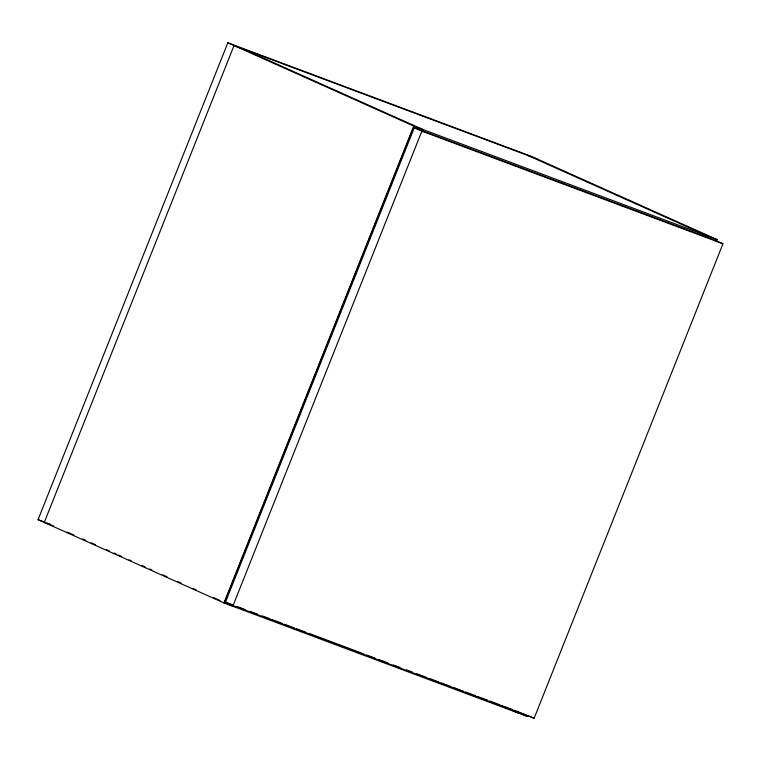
<?xml version="1.0" encoding="UTF-8"?>
<svg xmlns="http://www.w3.org/2000/svg" width="761" height="761" viewBox="0 0 761 761"><rect width="100%" height="100%" fill="white"/><g stroke="black" fill="none" stroke-linecap="round" stroke-linejoin="round"><path stroke-width="1.14" d="M227.824 42.797L414.079 126.212L224.305 603.092L38.05 519.668L227.824 42.797L530.931 156.186L717.176 239.601L716.301 241.808M225.475 602.179L414.279 127.743L715.359 240.371L722.95 243.777L534.155 718.203L233.066 605.575L225.475 602.179L233.256 605.081M233.066 605.575L421.87 131.139L414.279 127.743M422.288 131.824L423.164 129.617L243.12 48.98M537.133 158.963L234.027 45.574L44.262 522.455L53.356 525.851M717.176 239.601L413.727 126.06L223.962 602.931L527.411 716.472L518.403 712.439M421.87 131.139L722.95 243.777M38.05 519.668L44.709 522.16M46.935 522.997L50.264 524.243M237.698 606.745L245.48 609.656M249.922 611.321L257.694 614.232M262.145 615.887L269.917 618.798M272.143 619.635L282.141 623.373M284.367 624.201L294.364 627.939M296.581 628.776L306.578 632.515M308.804 633.342L363.244 653.709M366.574 654.955L375.468 658.284M378.797 659.53L387.691 662.85M393.237 664.933L399.906 667.426M406.574 669.918L412.129 672.001M416.571 673.656L426.569 677.404M428.795 678.232L438.793 681.97M441.019 682.807L451.016 686.546M453.233 687.373L463.24 691.112M465.456 691.949L475.454 695.687M477.68 696.515L487.677 700.263M489.903 701.09L499.901 704.829M502.117 705.666L512.124 709.404M514.341 710.232L534.155 718.203M528.039 155.558L708.082 236.195M510.393 709.528L518.317 713.076M67.425 532.158L73.922 535.069M82.578 538.94L85.831 540.396M91.244 542.821L95.572 544.762M106.397 549.613L109.641 551.069M113.969 553.009L116.138 553.97M118.307 554.94L121.551 556.396M129.132 559.792L131.292 560.762M142.117 565.613L145.37 567.069M149.698 569L151.858 569.97M162.683 574.821L167.02 576.762M177.846 581.613L181.089 583.059M192.999 588.396L196.243 589.851M213.565 597.613L220.062 600.515M225.475 602.94L231.972 605.851"/></g></svg>
